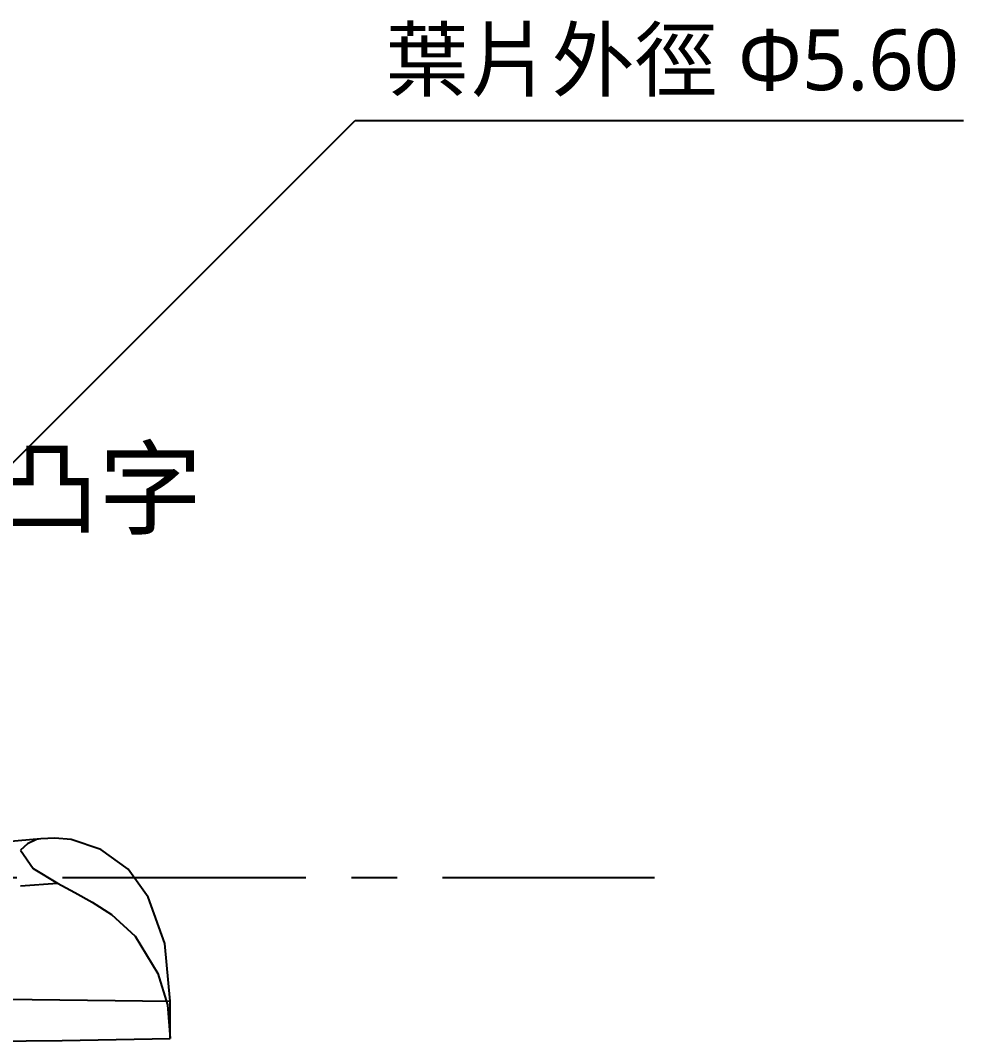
# Model space of a CAD drawing. Header units: metres. Extents: x 4 to 410, y 10 to 287.
# Drawn here: x 162.12 to 193.12, y 113.06 to 146.64 of the extents above; entities that cross this region are included whole.
import ezdxf

# ---------------------------------------------------------------- set-up
doc = ezdxf.new("R2010")
doc.units = ezdxf.units.M
doc.linetypes.add('CENTER2', pattern=[12.5, 8, -1.5, 1.5, -1.5])
doc.linetypes.add('DASHED', pattern=[4.5, 3, -1.5])
for name, color, linetype in [('DIM', 2, 'Continuous'), ('HIDDEN', 9, 'DASHED'), ('VISIBLE', 3, 'Continuous')]:
    doc.layers.add(name, color=color, linetype=linetype)
doc.styles.add('CHINESE', font='msjh.ttc')

msp = doc.modelspace()

# ---------------------------------------------------------------- linework, layer by layer
at = {"layer": 'CENTER2', "color": 3, "linetype": 'CENTER2'}
msp.add_line((113.50055941329968, 118.45869200479277), (182.96486031070532, 118.45869200479277), dxfattribs=at)
at = {"layer": 'DIM', "color": 2}
for p, q in [((149.3062583065128, 119.53224044930307), (173.1241908179084, 143.35017296069867)), ((173.1241908179084, 143.35017296069867), (193.1241908179084, 143.35017296069867))]:
    msp.add_line(p, q, dxfattribs=at)
at = {"layer": 'HIDDEN'}
msp.add_line((148.6513927903735, 117.27223805359026), (163.3375935896935, 118.26783006295118), dxfattribs=at)
for points in [[(162.65119620836992, 119.7062001216613), (162.35589671998474, 119.56357528395131)], [(162.795164338378, 119.72689542798753), (162.65119620836992, 119.7062001216613)], [(162.35589671998474, 119.56357528395131), (162.12044233942368, 119.35072946554132)], [(162.12044233942368, 119.35072946554132), (162.53449749768356, 118.7526576216009)], [(162.53449749768356, 118.7526576216009), (163.33759358968965, 118.26783006295139)], [(163.33759358968965, 118.26783006295139), (163.91064233752718, 117.95795942269373), (164.47674291317497, 117.64061566199445), (165.10893426195483, 117.23377787856995), (165.88807084429965, 116.52206366972963), (166.63798268392634, 115.29649956298691), (166.95331545150376, 114.26895540284337), (167.04788057832454, 113.15938205035562)]]:
    msp.add_lwpolyline(points, dxfattribs=at)
at = {"layer": 'VISIBLE'}
for p in [(167.04787733420181, 113.15938205035562), (167.04787733420181, 114.38473139192595)]:
    msp.add_line(p, (167.04787733420181, 114.38473381372633), dxfattribs=at)
for points in [[(162.79516058914987, 119.72693902106182), (161.67023522985687, 119.628027869462), (159.96608755939616, 119.48054428303581), (158.2769300402886, 119.33673651126084)], [(167.04787749583278, 114.38473381372633), (166.86344627239768, 116.28275274910025), (166.3231023269969, 117.80851680647638), (165.66295298198662, 118.72726387371966), (164.75891956100944, 119.38067841649274), (163.78641610329322, 119.70589238904392), (163.24728710739672, 119.75105128265601), (162.795164338378, 119.72689542798753)], [(149.7509490105367, 114.90740568542154), (153.69733364198368, 114.65928740568032), (157.19030944831917, 114.53745280886622), (160.68785452297053, 114.46044002335366), (167.04787747459488, 114.38473094889015)], [(150.21343325893093, 113.29668966009919), (152.54959503692362, 113.1428669863487), (154.9571938882661, 113.0713973355479), (159.93123055441396, 113.05817394157961), (163.489686145856, 113.0990734154806), (167.04788074922556, 113.15937295563506)]]:
    msp.add_lwpolyline(points, dxfattribs=at)

# ---------------------------------------------------------------- texts
at = {"layer": 'DIM', "color": 2, "style": 'CHINESE'}
msp.add_text('葉片外徑 Φ5.60', height=2, dxfattribs=at).set_placement((174.1241908179084, 144.35017296069867))
at = {"layer": 'DIM', "color": 3, "style": 'CHINESE'}
msp.add_text('凹下表面 0.1mm, 光面HF字樣凸字', height=2.5, dxfattribs=at).set_placement((116.64414083843803, 130))

doc.saveas('drawing.dxf')
